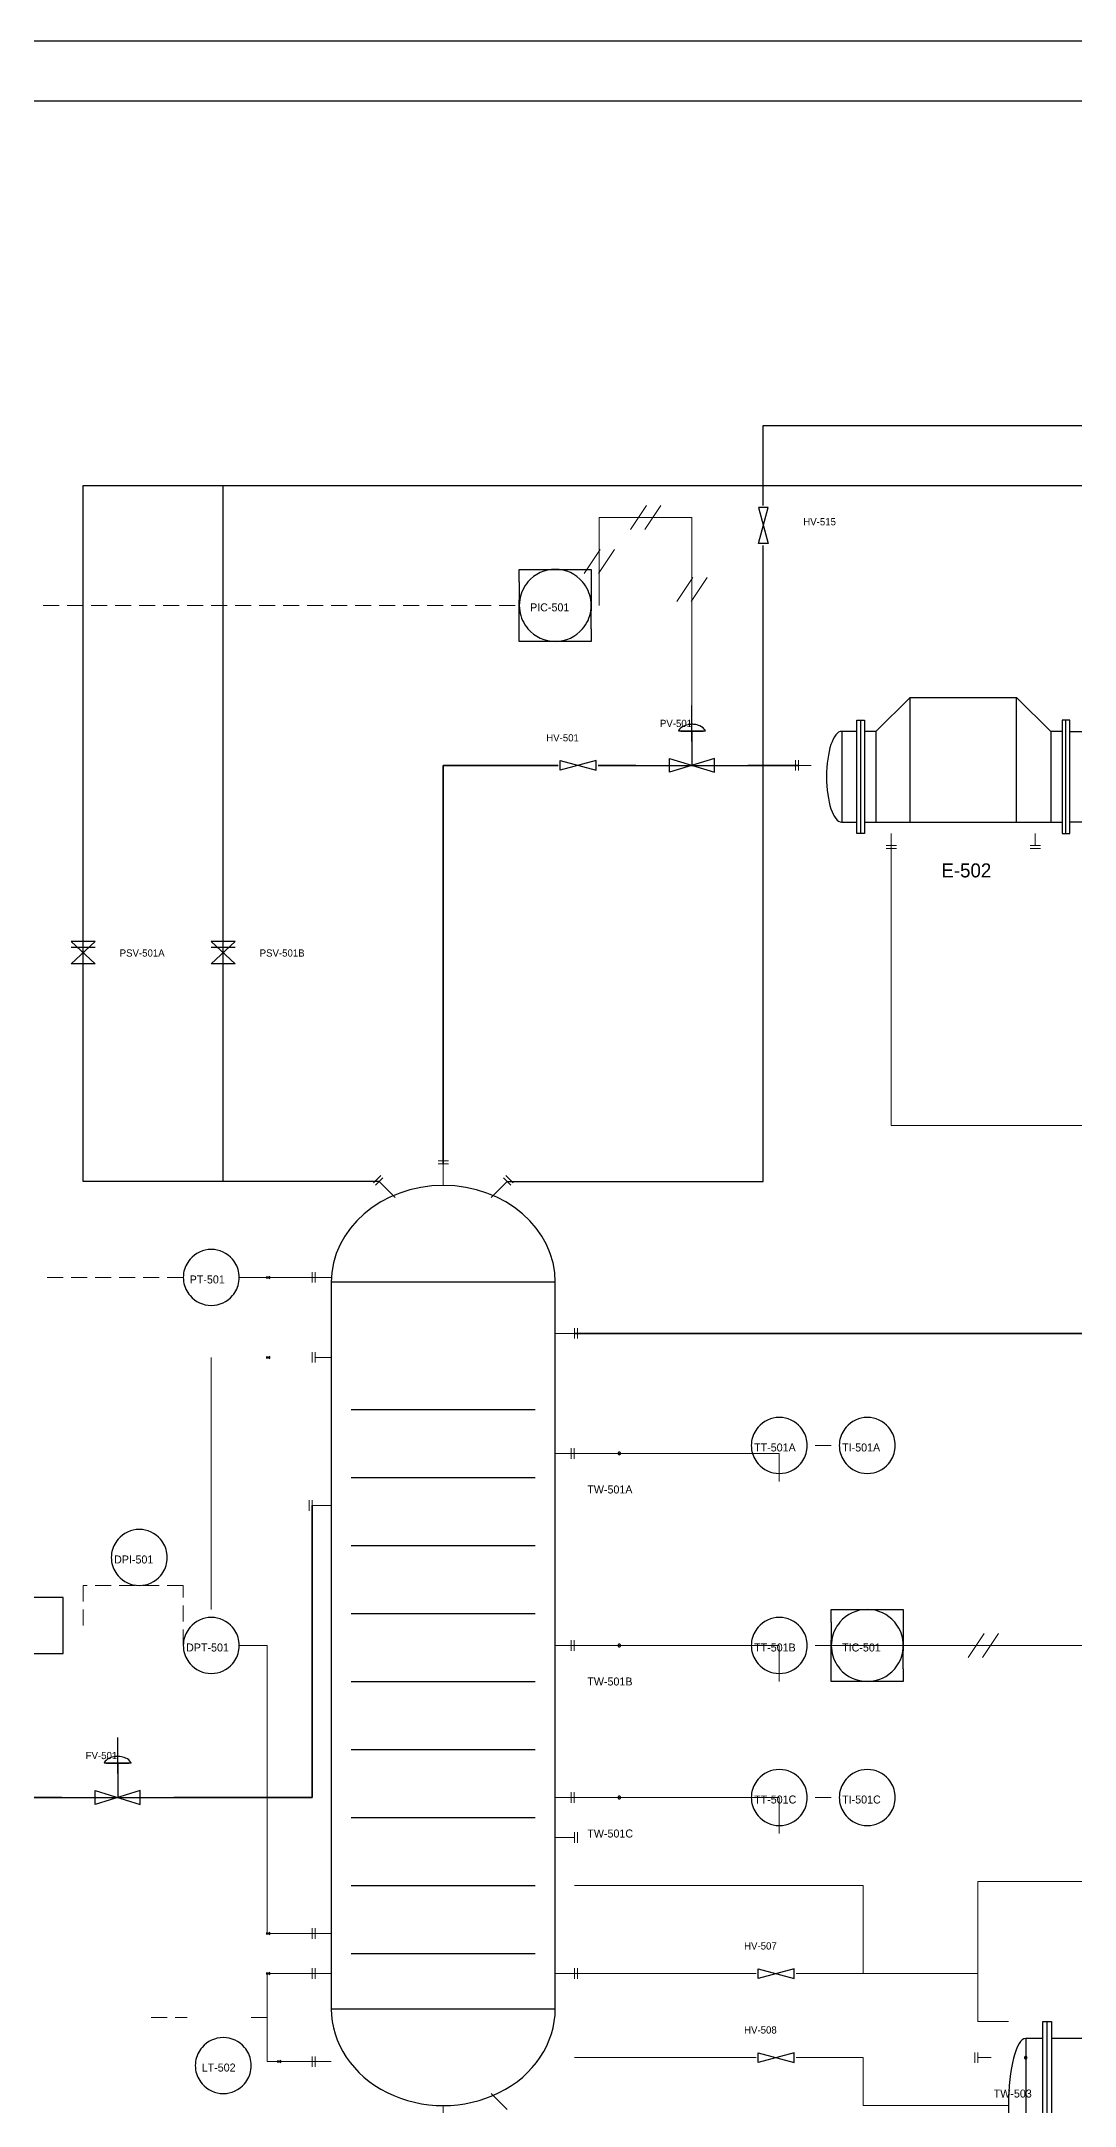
# Model space of a CAD drawing. Header units: metres. Extents: x 10 to 1179, y 10 to 831.
# Drawn here: x 420 to 678, y 315 to 831 of the extents above; entities that cross this region are included whole.
import ezdxf

# ---------------------------------------------------------------- set-up
doc = ezdxf.new("R2010")
doc.units = ezdxf.units.M
for name, color, linetype in [('BORDER', 7, 'Continuous'), ('EQUIPMENT', 7, 'Continuous'), ('FLARE', 7, 'Continuous'), ('IMPULSE_LINE', 8, 'Continuous'), ('INSTRUMENT', 7, 'Continuous'), ('NOZZLES', 7, 'Continuous'), ('PROCESS', 7, 'Continuous'), ('SIGNAL_ELECTRIC', 8, 'Continuous'), ('SIGNAL_PNEUMATIC', 8, 'Continuous'), ('SYMBOLS', 7, 'Continuous'), ('TEXT', 7, 'Continuous'), ('UTILITY', 8, 'Continuous')]:
    doc.layers.add(name, color=color, linetype=linetype)

# ---------------------------------------------------------------- blocks, each defined once
blk = doc.blocks.new('YAML_PID_DEETHANIZER_COLUMN')
at = {"layer": 'EQUIP'}
blk.add_lwpolyline([(-0.5, -1.875), (0.5, -1.875), (0.5, 1.875), (-0.5, 1.875)], close=True, dxfattribs=at)
for centre, major_axis, start_param, end_param in [((0, 1.875), (-0.5, 0), 3.141593, 6.283185), ((0, -1.875), (0, -0.5), 4.712389, 7.853982)]:
    blk.add_ellipse(centre, major_axis=major_axis, ratio=1, start_param=start_param, end_param=end_param, dxfattribs=at)
blk = doc.blocks.new('YAML_PID_REBOILER')
for p, q in [((-1.6875, -0.625), (-1.6875, 0.625)), ((1.6875, -0.625), (1.6875, 0.625))]:
    blk.add_line(p, q)
for points in [[(-1.75, 0.625), (-1.625, 0.625), (-1.625, -0.625), (-1.75, -0.625)], [(1.75, 0.625), (1.625, 0.625), (1.625, -0.625), (1.75, -0.625)]]:
    blk.add_lwpolyline(points, close=True)
at = {"linetype": 'CONTINUOUS'}
for points in [[(-1.75, 0.5), (-2, 0.5), (-2, -0.5)], [(1.625, 0.5), (-1.625, 0.5)], [(1.75, -0.5), (2, -0.5), (2, 0.5), (1.75, 0.5)], [(-2, -0.5), (-1.75, -0.5)], [(-1.625, -0.5), (1.625, -0.5)]]:
    blk.add_lwpolyline(points, dxfattribs=at)
for centre, major_axis in [((-2, 0), (0, -0.5)), ((2, 0), (0, 0.5))]:
    blk.add_ellipse(centre, major_axis=major_axis, ratio=0.5, start_param=3.1415927, end_param=6.2831853)
blk = doc.blocks.new('YAML_PID_OVERHEAD_CONDENSER')
for p, q in [((-0.875, 0.75), (0.875, 0.75)), ((-1.6875, -0.75), (-1.6875, 0.5)), ((1.6875, -0.75), (1.6875, 0.5))]:
    blk.add_line(p, q)
for points in [[(-0.875, -0.625), (-0.875, 0.75), (-1.4375, 0.375), (-1.4375, -0.625)], [(0.875, -0.625), (0.875, 0.75), (1.4375, 0.375), (1.4375, -0.625)]]:
    blk.add_lwpolyline(points)
for points in [[(-1.75, 0.5), (-1.625, 0.5), (-1.625, -0.75), (-1.75, -0.75)], [(1.75, 0.5), (1.625, 0.5), (1.625, -0.75), (1.75, -0.75)]]:
    blk.add_lwpolyline(points, close=True)
at = {"linetype": 'CONTINUOUS'}
for points in [[(-1.75, 0.375), (-2, 0.375), (-2, -0.625)], [(-1.4375, 0.375), (-1.625, 0.375)], [(1.625, 0.375), (1.4375, 0.375)], [(1.75, 0.375), (2, 0.375), (2, -0.625)], [(-2, -0.625), (-1.75, -0.625)], [(-1.625, -0.625), (1.625, -0.625)], [(2, -0.625), (1.75, -0.625)]]:
    blk.add_lwpolyline(points, dxfattribs=at)
for centre, start_param, end_param in [((-2, -0.125), 3.1415927, 6.2831853), ((2, -0.125), 0, 3.1415927)]:
    blk.add_ellipse(centre, major_axis=(0, -0.5), ratio=0.5, start_param=start_param, end_param=end_param)
blk = doc.blocks.new('YAML_PID_CONTROL_VALVE')
at = {"layer": 'DEFAULT_255_2_778'}
for p, q in [((1.59, 3.3), (-1.59, 3.3)), ((-1.32, 3.3), (1.32, 3.3)), ((0, 3.3), (0, -3.31)), ((1.59, 3.3), (1.59, 3.3)), ((2.65, -1.99), (-2.65, -4.64)), ((-2.65, -4.64), (-2.65, -1.99)), ((-2.65, -1.99), (2.65, -4.64)), ((2.65, -4.64), (2.65, -1.99)), ((-6.61, -3.31), (6.61, -3.31))]:
    blk.add_line(p, q, dxfattribs=at)
for centre, radius, start, end in [((-0.12, 3.05), 1.49, 139.274, 170.2375), ((0.08, 2.88), 1.75, 107.8085, 139.4549), ((0.03, 3.03), 1.6, 100.7622, 107.7138), ((0.01, 3.18), 1.44, 91.8616, 100.8049), ((0, 3.29), 1.33, 90.0038, 91.7662), ((0, 3.22), 1.41, 80.7831, 89.8951), ((-0.02, 3.11), 1.52, 79.284, 80.8774), ((-0.07, 2.91), 1.72, 54.0163, 78.868), ((0.03, 3), 1.59, 16.9721, 54.9197), ((0.18, 3.07), 1.43, 9.4624, 16.199)]:
    blk.add_arc(centre, radius, start, end, dxfattribs=at)
blk = doc.blocks.new('YAML_PID_MANUAL_BLOCK_VALVE')
blk.add_lwpolyline([(-0.5, -0.3), (-0.5, 0.3), (0.5, -0.3), (0.5, 0.3), (-0.5, -0.3)])
blk = doc.blocks.new('YAML_PID_RELIEF_VALVE')
at = {"layer": 'DEFAULT_255_2_778'}
for p, q in [((2.65, 1.32), (-2.65, -1.32)), ((-2.65, -1.32), (-2.65, 1.32)), ((-2.65, 1.32), (2.65, -1.32)), ((1.32, 1.32), (1.32, -1.32)), ((2.65, -1.32), (2.65, 1.32)), ((-6.61, 0), (6.61, 0))]:
    blk.add_line(p, q, dxfattribs=at)
blk = doc.blocks.new('YAML_PID_FIELD_INSTRUMENT')
for start, end in [(40.5416, 139.4584), (171.3731, 188.6269), (139.4584, 171.3731), (8.6269, 40.5416), (351.3731, 8.6269), (188.6269, 220.5416), (220.5416, 319.4584), (319.4584, 351.3731)]:
    blk.add_arc((0, 0), 0.5, start, end)
blk = doc.blocks.new('YAML_PID_DCS_CONTROLLER')
for p, q in [((-0.5, 0.325), (-0.5, 0.075)), ((0.5, 0.325), (0.5, 0.075)), ((-0.5, -0.325), (-0.5, -0.075)), ((0.5, -0.325), (0.5, -0.075))]:
    blk.add_line(p, q)
for points in [[(-0.5, 0.325), (-0.5, 0.5), (0.5, 0.5), (0.5, 0.325)], [(-0.5, -0.075), (-0.5, 0.075)], [(0.5, 0.075), (0.5, -0.075)], [(0.5, -0.325), (0.5, -0.5), (-0.5, -0.5), (-0.5, -0.325)]]:
    blk.add_lwpolyline(points)
for start, end in [(139.4584, 171.3731), (40.5416, 139.4584), (8.6269, 40.5416), (171.3731, 188.6269), (351.3731, 8.6269), (188.6269, 220.5416), (319.4584, 351.3731), (220.5416, 319.4584)]:
    blk.add_arc((0, 0), 0.5, start, end)

msp = doc.modelspace()

# ---------------------------------------------------------------- linework, layer by layer
at = {"layer": 'BORDER'}
for points in [[(10, 10), (1179, 10), (1179, 831), (10, 831), (10, 10)], [(25, 25), (1164, 25), (1164, 816), (25, 816), (25, 25)]]:
    msp.add_lwpolyline(points, dxfattribs=at)
at = {"layer": 'EQUIPMENT'}
for p, q in [((497, 489), (543, 489)), ((497, 472), (543, 472)), ((497, 455), (543, 455)), ((497, 438), (543, 438)), ((497, 421), (543, 421)), ((497, 404), (543, 404)), ((497, 387), (543, 387)), ((497, 370), (543, 370)), ((497, 353), (543, 353))]:
    msp.add_line(p, q, dxfattribs=at)
at = {"layer": 'FLARE', "lineweight": 25}
for points in [[(600, 715), (600, 735)], [(600, 735), (1115, 735)], [(430, 650), (430, 720)], [(430, 720), (1115, 720)], [(465, 650), (465, 720)], [(465, 720), (1115, 720)], [(600, 546), (600, 705)], [(430, 610.2), (430, 650)], [(465, 610.2), (465, 650)], [(430, 546), (430, 596.2)], [(465, 546), (465, 596.2)], [(504, 546), (430, 546)], [(504, 546), (465, 546)], [(536, 546), (600, 546)]]:
    msp.add_lwpolyline(points, dxfattribs=at)
at = {"layer": 'IMPULSE_LINE', "lineweight": 13}
for p, q in [((488, 522), (469, 522)), ((476, 430), (469, 430)), ((476, 358), (476, 430)), ((653.6, 348), (653.6, 371)), ((653.6, 371), (782, 371)), ((488, 358), (476, 358)), ((488, 348), (476, 348)), ((476, 348), (476, 337)), ((476, 337), (472, 337)), ((476, 326), (476, 337)), ((488, 326), (476, 326))]:
    msp.add_line(p, q, dxfattribs=at)
at = {"layer": 'IMPULSE_LINE', "lineweight": 18}
for p, q in [((462, 502), (462, 439)), ((552, 478), (564, 478)), ((564, 478), (604, 478)), ((604, 478), (604, 471)), ((552, 430), (564, 430)), ((564, 430), (604, 430)), ((604, 430), (604, 421)), ((552, 392), (564, 392)), ((564, 392), (604, 392)), ((604, 392), (604, 383))]:
    msp.add_line(p, q, dxfattribs=at)
at = {"layer": 'INSTRUMENT'}
for p, q in [((582.16, 656), (582.16, 665)), ((430, 606.2), (430, 618.2)), ((465, 606.2), (465, 618.2)), ((438.6, 398), (438.6, 407))]:
    msp.add_line(p, q, dxfattribs=at)
msp.add_lwpolyline([(403, 428), (425, 428), (425, 442), (403, 442), (403, 428)], dxfattribs=at)
at = {"layer": 'NOZZLES', "lineweight": 13}
for p, q in [((608.05, 651.3), (608.05, 648.7)), ((608.8, 651.3), (608.8, 648.7)), ((612, 650), (608.8, 650)), ((630.7, 630), (633.3, 630)), ((632, 633), (632, 630)), ((666.7, 630), (669.3, 630)), ((668, 633), (668, 630)), ((630.7, 629.25), (633.3, 629.25)), ((666.7, 629.25), (669.3, 629.25)), ((504.39, 547.45), (502.55, 545.61)), ((521.3, 551.15), (518.7, 551.15)), ((521.3, 550.4), (518.7, 550.4)), ((520, 545), (520, 550.4)), ((537.45, 545.61), (535.61, 547.45)), ((504.92, 546.92), (503.08, 545.08)), ((508, 542), (504, 546)), ((532, 542), (536, 546)), ((536.92, 545.08), (535.08, 546.92)), ((487.25, 523.3), (487.25, 520.7)), ((488, 523.3), (488, 520.7)), ((492, 522), (488, 522)), ((548, 508), (552.8, 508)), ((552.8, 506.7), (552.8, 509.3)), ((553.55, 506.7), (553.55, 509.3)), ((487.25, 503.3), (487.25, 500.7)), ((488, 503.3), (488, 500.7)), ((492, 502), (488, 502)), ((548, 478), (552, 478)), ((552, 476.7), (552, 479.3)), ((552.75, 476.7), (552.75, 479.3)), ((486.45, 466.3), (486.45, 463.7)), ((487.2, 466.3), (487.2, 463.7)), ((492, 465), (487.2, 465)), ((548, 430), (552, 430)), ((552, 428.7), (552, 431.3)), ((552.75, 428.7), (552.75, 431.3)), ((552, 390.7), (552, 393.3)), ((552.75, 390.7), (552.75, 393.3)), ((548, 392), (552, 392)), ((548, 382), (552.8, 382)), ((552.8, 380.7), (552.8, 383.3)), ((553.55, 380.7), (553.55, 383.3)), ((487.25, 359.3), (487.25, 356.7)), ((488, 359.3), (488, 356.7)), ((492, 358), (488, 358)), ((487.25, 349.3), (487.25, 346.7)), ((488, 349.3), (488, 346.7)), ((492, 348), (488, 348)), ((548, 348), (552.8, 348)), ((552.8, 346.7), (552.8, 349.3)), ((553.55, 346.7), (553.55, 349.3)), ((487.25, 327.3), (487.25, 324.7)), ((488, 327.3), (488, 324.7)), ((492, 326), (488, 326)), ((652.85, 328.3), (652.85, 325.7)), ((653.6, 328.3), (653.6, 325.7)), ((657, 327), (653.6, 327)), ((520, 315), (520, 309.6)), ((532, 318), (536, 314))]:
    msp.add_line(p, q, dxfattribs=at)
at = {"layer": 'PROCESS', "lineweight": 35}
for points in [[(520, 550.4), (520, 650)], [(520, 650), (548.74, 650)], [(558.74, 650), (568.16, 650)], [(596.16, 650), (608.8, 650)], [(690, 508), (552.8, 508)], [(487.2, 392), (487.2, 465)], [(390, 392), (424.6, 392)], [(452.6, 392), (487.2, 392)]]:
    msp.add_lwpolyline(points, dxfattribs=at)
at = {"layer": 'PROCESS', "lineweight": 18}
for points in [[(552.8, 370), (625, 370), (625, 348), (653.6, 348), (653.6, 336), (661.3, 336)], [(552.8, 348), (598.2, 348)], [(608.2, 348), (625, 348)], [(552.8, 327), (598.2, 327)], [(608.2, 327), (625, 327), (625, 315), (661.3, 315)]]:
    msp.add_lwpolyline(points, dxfattribs=at)
at = {"layer": 'SIGNAL_ELECTRIC', "lineweight": 13}
for p, q in [((420, 690), (424, 690)), ((426, 690), (430, 690)), ((432, 690), (436, 690)), ((438, 690), (442, 690)), ((444, 690), (448, 690)), ((450, 690), (454, 690)), ((456, 690), (460, 690)), ((462, 690), (466, 690)), ((468, 690), (472, 690)), ((474, 690), (478, 690)), ((480, 690), (484, 690)), ((486, 690), (490, 690)), ((492, 690), (496, 690)), ((498, 690), (502, 690)), ((504, 690), (508, 690)), ((510, 690), (514, 690)), ((516, 690), (520, 690)), ((522, 690), (526, 690)), ((528, 690), (532, 690)), ((534, 690), (538, 690)), ((425, 522), (421, 522)), ((431, 522), (427, 522)), ((437, 522), (433, 522)), ((443, 522), (439, 522)), ((449, 522), (445, 522)), ((455, 522), (451, 522)), ((431, 445), (430, 445)), ((430, 445), (430, 441)), ((437, 445), (433, 445)), ((443, 445), (439, 445)), ((449, 445), (445, 445)), ((455, 445), (451, 445)), ((455, 442), (455, 445)), ((430, 439), (430, 435)), ((455, 436), (455, 440)), ((455, 430), (455, 434)), ((447, 337), (451, 337)), ((453, 337), (456, 337))]:
    msp.add_line(p, q, dxfattribs=at)
at = {"layer": 'SIGNAL_ELECTRIC', "lineweight": 18}
for p, q in [((613, 480), (617, 480)), ((613, 430), (617, 430)), ((619, 430), (615, 430)), ((619, 430), (623, 430)), ((625, 430), (621, 430)), ((625, 430), (629, 430)), ((631, 430), (627, 430)), ((631, 430), (635, 430)), ((637, 430), (633, 430)), ((637, 430), (641, 430)), ((643, 430), (639, 430)), ((643, 430), (647, 430)), ((649, 430), (645, 430)), ((649, 430), (653, 430)), ((655, 430), (651, 430)), ((655, 430), (659, 430)), ((661, 430), (657, 430)), ((661, 430), (665, 430)), ((667, 430), (663, 430)), ((667, 430), (671, 430)), ((673, 430), (669, 430)), ((673, 430), (677, 430)), ((679, 430), (675, 430)), ((613, 392), (617, 392))]:
    msp.add_line(p, q, dxfattribs=at)
at = {"layer": 'SIGNAL_PNEUMATIC', "lineweight": 18}
for p, q in [((566.78, 709), (570.78, 715)), ((570.38, 709), (574.38, 715)), ((559, 690), (559, 712)), ((559, 712), (582.16, 712)), ((582.16, 712), (582.16, 665)), ((555.2, 698), (559.2, 704)), ((558.8, 698), (562.8, 704)), ((578.36, 691), (582.36, 697)), ((581.96, 691), (585.96, 697)), ((637, 430), (737, 430)), ((651.2, 427), (655.2, 433)), ((654.8, 427), (658.8, 433))]:
    msp.add_line(p, q, dxfattribs=at)
at = {"layer": 'UTILITY', "lineweight": 18}
msp.add_lwpolyline([(632, 630), (632, 560), (700, 560)], dxfattribs=at)

# ---------------------------------------------------------------- block references
at = {"layer": 'SYMBOLS', "rotation": 90}
for name, p, xscale, yscale in [('YAML_PID_MANUAL_BLOCK_VALVE', (600, 710), 9, 4), ('YAML_PID_RELIEF_VALVE', (430, 603.2), 1.0582650500408188, 2.267745105450147), ('YAML_PID_RELIEF_VALVE', (465, 603.2), 1.0582650500408188, 2.267745105450147)]:
    msp.add_blockref(name, p, dxfattribs=dict(at, xscale=xscale, yscale=yscale))
at = {"layer": 'SYMBOLS'}
for name, p, xscale, yscale in [('YAML_PID_DCS_CONTROLLER', (548, 690), 18, 18), ('YAML_PID_OVERHEAD_CONDENSER', (650, 650), 15.2, 22.666666666666668), ('YAML_PID_CONTROL_VALVE', (582.16, 654.29), 2.1165301000816377, 1.294311383901137), ('YAML_PID_MANUAL_BLOCK_VALVE', (553.74, 650), 9, 4), ('YAML_PID_DEETHANIZER_COLUMN', (520, 430), 56, 48.421052631578945), ('YAML_PID_FIELD_INSTRUMENT', (462, 522), 14, 14), ('YAML_PID_MANUAL_BLOCK_VALVE', (476.3, 522), 0.75, 0.75), ('YAML_PID_MANUAL_BLOCK_VALVE', (476.3, 502), 0.75, 0.75), ('YAML_PID_FIELD_INSTRUMENT', (604, 480), 14, 14), ('YAML_PID_FIELD_INSTRUMENT', (626, 480), 14, 14), ('YAML_PID_FIELD_INSTRUMENT', (564, 478), 0.65, 0.65), ('YAML_PID_FIELD_INSTRUMENT', (444, 452), 14, 14), ('YAML_PID_DCS_CONTROLLER', (626, 430), 18, 18), ('YAML_PID_FIELD_INSTRUMENT', (462, 430), 14, 14), ('YAML_PID_FIELD_INSTRUMENT', (604, 430), 14, 14), ('YAML_PID_FIELD_INSTRUMENT', (564, 430), 0.65, 0.65), ('YAML_PID_CONTROL_VALVE', (438.6, 396.29), 2.1165301000816377, 1.294311383901137), ('YAML_PID_FIELD_INSTRUMENT', (604, 392), 14, 14), ('YAML_PID_FIELD_INSTRUMENT', (626, 392), 14, 14), ('YAML_PID_FIELD_INSTRUMENT', (564, 392), 0.65, 0.65), ('YAML_PID_MANUAL_BLOCK_VALVE', (476.3, 358), 0.75, 0.75), ('YAML_PID_MANUAL_BLOCK_VALVE', (476.26, 348), 0.75, 0.75), ('YAML_PID_MANUAL_BLOCK_VALVE', (603.2, 348), 9, 4), ('YAML_PID_REBOILER', (700, 315), 17.2, 33.6), ('YAML_PID_FIELD_INSTRUMENT', (465, 325), 14, 14), ('YAML_PID_MANUAL_BLOCK_VALVE', (479.04, 326), 0.75, 0.75), ('YAML_PID_MANUAL_BLOCK_VALVE', (603.2, 327), 9, 4), ('YAML_PID_FIELD_INSTRUMENT', (665.6, 327), 0.65, 0.65)]:
    msp.add_blockref(name, p, dxfattribs=dict(at, xscale=xscale, yscale=yscale))

# ---------------------------------------------------------------- texts
at = {"layer": 'TEXT'}
for s, height, p in [('HV-515', 1.8, (610, 710)), ('PIC-501', 2, (541.7, 688.5)), ('PV-501', 1.8, (574.16, 659.6)), ('HV-501', 1.8, (545.74, 656)), ('E-502', 3.5, (644.5, 622)), ('PSV-501A', 1.8, (439.1, 602.2)), ('PSV-501B', 1.8, (474.1, 602.2)), ('PT-501', 2, (456.6, 520.5)), ('TT-501A', 2, (597.7, 478.5)), ('TI-501A', 2, (619.7, 478.5)), ('TW-501A', 2, (556, 468)), ('DPI-501', 2, (437.7, 450.5)), ('DPT-501', 2, (455.7, 428.5)), ('TT-501B', 2, (597.7, 428.5)), ('TIC-501', 2, (619.7, 428.5)), ('TW-501B', 2, (556, 420)), ('FV-501', 1.8, (430.6, 401.6)), ('TT-501C', 2, (597.7, 390.5)), ('TI-501C', 2, (619.7, 390.5)), ('TW-501C', 2, (556, 382)), ('HV-507', 1.8, (595.2, 354)), ('HV-508', 1.8, (595.2, 333)), ('LT-502', 2, (459.6, 323.5)), ('TW-503', 2, (657.6, 317))]:
    msp.add_text(s, height=height, dxfattribs=at).set_placement(p)

doc.saveas('drawing.dxf')
